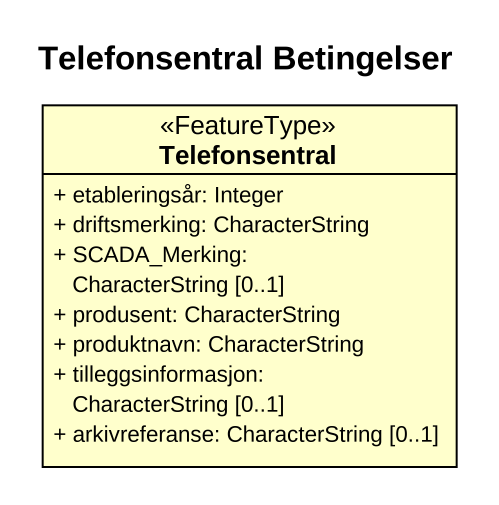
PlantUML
@startuml
title Telefonsentral Betingelser
hide circle
hide empty members
skinparam classAttributeIconSize 0
class Telefonsentral <<FeatureType>> {
  + etableringsår: Integer
  + driftsmerking: CharacterString
  + SCADA_Merking: CharacterString [0..1]
  + produsent: CharacterString
  + produktnavn: CharacterString
  + tilleggsinformasjon: CharacterString [0..1]
  + arkivreferanse: CharacterString [0..1]
}
@enduml
